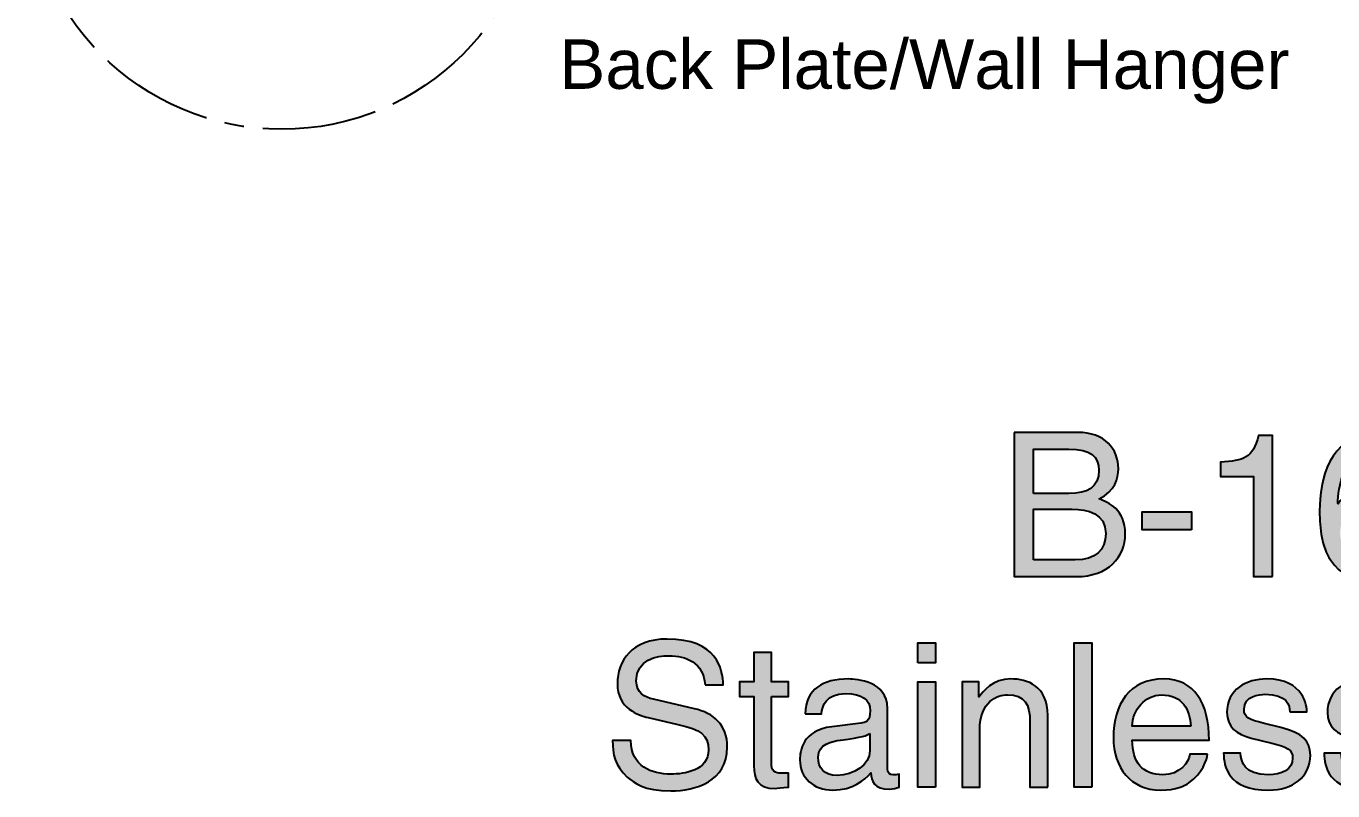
# Model space of a CAD drawing. Extents: x -71 to 93, y -22 to 126.
# Drawn here: x -14.85 to 33.32, y 1.51 to 29.71 of the extents above; entities that cross this region are included whole.
import ezdxf
from ezdxf.enums import TextEntityAlignment as Align

# ---------------------------------------------------------------- set-up
doc = ezdxf.new("R2010")
doc.units = 0
doc.header["$MEASUREMENT"] = 0
doc.linetypes.add('AI9-LTYPE1', pattern=[11.288889, 4.233333, -0.705556, 0.705556, -0.705556, 4.233333, -0.705556])
doc.layers.add('MODEL_NAME', color=3, linetype='CONTINUOUS')
doc.layers.add('TEXT', color=1, linetype='CONTINUOUS')
doc.styles.add('Arial_5', font='arial.ttf', dxfattribs={"height": 5})

# ---------------------------------------------------------------- blocks, each defined once
blk = doc.blocks.new('AI9-BLK2')
at = {"layer": 'MODEL_NAME'}
h = blk.add_hatch(color=2, dxfattribs=at)
edge = h.paths.add_edge_path(flags=16)
edge.add_spline(control_points=[(-8.735, 13.546), (-8.735, 13.546), (-7.201, 13.546), (-7.201, 13.546), (-6.453, 13.546), (-6.075, 13.924), (-6.075, 14.517), (-6.075, 15.265), (-6.735, 15.413), (-7.32, 15.413), (-7.32, 15.413), (-8.735, 15.413), (-8.735, 15.413), (-8.735, 15.413), (-8.735, 13.546), (-8.735, 13.546)], knot_values=[0, 0, 0, 0, 1, 1, 1, 2, 2, 2, 3, 3, 3, 4, 4, 4, 5, 5, 5, 5], degree=3, periodic=0)
edge = h.paths.add_edge_path(flags=16)
edge.add_spline(control_points=[(-8.735, 15.999), (-8.735, 15.999), (-7.439, 15.999), (-7.439, 15.999), (-6.75, 15.999), (-6.327, 16.206), (-6.327, 16.858), (-6.327, 17.354), (-6.631, 17.636), (-7.431, 17.636), (-7.431, 17.636), (-8.735, 17.636), (-8.735, 17.636), (-8.735, 17.636), (-8.735, 15.999), (-8.735, 15.999)], knot_values=[0, 0, 0, 0, 1, 1, 1, 2, 2, 2, 3, 3, 3, 4, 4, 4, 5, 5, 5, 5], degree=3, periodic=0)
edge = h.paths.add_edge_path()
edge.add_spline(control_points=[(-9.454, 18.251), (-9.454, 18.251), (-7.112, 18.251), (-7.112, 18.251), (-6.12, 18.251), (-5.609, 17.636), (-5.609, 16.91), (-5.609, 16.562), (-5.735, 16.073), (-6.32, 15.799), (-5.972, 15.658), (-5.357, 15.413), (-5.357, 14.502), (-5.357, 13.65), (-5.986, 12.931), (-7.164, 12.931), (-7.164, 12.931), (-9.454, 12.931), (-9.454, 12.931), (-9.454, 12.931), (-9.454, 18.251), (-9.454, 18.251)], knot_values=[0, 0, 0, 0, 1, 1, 1, 2, 2, 2, 3, 3, 3, 4, 4, 4, 5, 5, 5, 6, 6, 6, 7, 7, 7, 7], degree=3, periodic=0)
h = blk.add_hatch(color=2, dxfattribs=at)
edge = h.paths.add_edge_path()
edge.add_spline(control_points=[(0.066, 12.931), (0.066, 12.931), (-0.63, 12.931), (-0.63, 12.931), (-0.63, 12.931), (-0.63, 16.628), (-0.63, 16.628), (-0.63, 16.628), (-1.845, 16.628), (-1.845, 16.628), (-1.845, 16.628), (-1.845, 17.147), (-1.845, 17.147), (-1.001, 17.206), (-0.653, 17.288), (-0.445, 18.14), (-0.445, 18.14), (0.066, 18.14), (0.066, 18.14), (0.066, 18.14), (0.066, 12.931), (0.066, 12.931)], knot_values=[0, 0, 0, 0, 1, 1, 1, 2, 2, 2, 3, 3, 3, 4, 4, 4, 5, 5, 5, 6, 6, 6, 7, 7, 7, 7], degree=3, periodic=0)
h = blk.add_hatch(color=2, dxfattribs=at)
edge = h.paths.add_edge_path(flags=16)
edge.add_spline(control_points=[(3.667, 13.376), (4.289, 13.376), (4.689, 13.865), (4.689, 14.569), (4.689, 15.028), (4.444, 15.665), (3.637, 15.665), (2.918, 15.665), (2.57, 15.147), (2.57, 14.532), (2.57, 13.976), (2.903, 13.376), (3.667, 13.376)], knot_values=[0, 0, 0, 0, 1, 1, 1, 2, 2, 2, 3, 3, 3, 4, 4, 4, 4], degree=3, periodic=0)
edge = h.paths.add_edge_path()
edge.add_spline(control_points=[(4.615, 16.754), (4.533, 17.214), (4.281, 17.554), (3.718, 17.554), (2.696, 17.554), (2.481, 16.176), (2.481, 15.628), (2.481, 15.628), (2.496, 15.613), (2.496, 15.613), (2.659, 15.895), (3.022, 16.25), (3.733, 16.25), (4.37, 16.25), (5.363, 15.843), (5.363, 14.599), (5.363, 14.065), (5.222, 13.68), (4.867, 13.295), (4.593, 12.991), (4.281, 12.791), (3.548, 12.791), (3.148, 12.791), (2.578, 12.969), (2.207, 13.546), (1.896, 14.036), (1.807, 14.673), (1.807, 15.354), (1.807, 16.495), (2.177, 18.14), (3.733, 18.14), (4.333, 18.14), (5.185, 17.814), (5.252, 16.754), (5.252, 16.754), (4.615, 16.754), (4.615, 16.754)], knot_values=[0, 0, 0, 0, 1, 1, 1, 2, 2, 2, 3, 3, 3, 4, 4, 4, 5, 5, 5, 6, 6, 6, 7, 7, 7, 8, 8, 8, 9, 9, 9, 10, 10, 10, 11, 11, 11, 12, 12, 12, 12], degree=3, periodic=0)
h = blk.add_hatch(color=2, dxfattribs=at)
edge = h.paths.add_edge_path()
edge.add_spline(control_points=[(-2.919, 14.65), (-2.919, 14.65), (-4.735, 14.65), (-4.735, 14.65), (-4.735, 14.65), (-4.735, 15.317), (-4.735, 15.317), (-4.735, 15.317), (-2.919, 15.317), (-2.919, 15.317), (-2.919, 15.317), (-2.919, 14.65), (-2.919, 14.65)], knot_values=[0, 0, 0, 0, 1, 1, 1, 2, 2, 2, 3, 3, 3, 4, 4, 4, 4], degree=3, periodic=0)
h = blk.add_hatch(color=2, dxfattribs=at)
edge = h.paths.add_edge_path()
edge.add_spline(control_points=[(-20.847, 8.934), (-20.884, 9.756), (-21.566, 10.015), (-22.166, 10.015), (-22.618, 10.015), (-23.381, 9.889), (-23.381, 9.082), (-23.381, 8.63), (-23.062, 8.482), (-22.751, 8.408), (-22.751, 8.408), (-21.233, 8.06), (-21.233, 8.06), (-20.544, 7.897), (-20.025, 7.482), (-20.025, 6.637), (-20.025, 5.378), (-21.196, 5.03), (-22.107, 5.03), (-23.092, 5.03), (-23.477, 5.326), (-23.714, 5.541), (-24.166, 5.948), (-24.255, 6.393), (-24.255, 6.889), (-24.255, 6.889), (-23.581, 6.889), (-23.581, 6.889), (-23.581, 5.926), (-22.796, 5.645), (-22.114, 5.645), (-21.596, 5.645), (-20.721, 5.778), (-20.721, 6.541), (-20.721, 7.097), (-20.981, 7.275), (-21.855, 7.482), (-21.855, 7.482), (-22.944, 7.734), (-22.944, 7.734), (-23.292, 7.815), (-24.078, 8.06), (-24.078, 8.986), (-24.078, 9.815), (-23.537, 10.63), (-22.248, 10.63), (-20.388, 10.63), (-20.203, 9.519), (-20.173, 8.934), (-20.173, 8.934), (-20.847, 8.934), (-20.847, 8.934)], knot_values=[0, 0, 0, 0, 1, 1, 1, 2, 2, 2, 3, 3, 3, 4, 4, 4, 5, 5, 5, 6, 6, 6, 7, 7, 7, 8, 8, 8, 9, 9, 9, 10, 10, 10, 11, 11, 11, 12, 12, 12, 13, 13, 13, 14, 14, 14, 15, 15, 15, 16, 16, 16, 17, 17, 17, 17], degree=3, periodic=0)
h = blk.add_hatch(color=2, dxfattribs=at)
edge = h.paths.add_edge_path()
edge.add_spline(control_points=[(-18.395, 8.504), (-18.395, 8.504), (-18.395, 5.985), (-18.395, 5.985), (-18.395, 5.682), (-18.136, 5.682), (-18.003, 5.682), (-18.003, 5.682), (-17.773, 5.682), (-17.773, 5.682), (-17.773, 5.682), (-17.773, 5.17), (-17.773, 5.17), (-18.01, 5.148), (-18.195, 5.119), (-18.262, 5.119), (-18.906, 5.119), (-19.047, 5.482), (-19.047, 5.948), (-19.047, 5.948), (-19.047, 8.504), (-19.047, 8.504), (-19.047, 8.504), (-19.573, 8.504), (-19.573, 8.504), (-19.573, 8.504), (-19.573, 9.045), (-19.573, 9.045), (-19.573, 9.045), (-19.047, 9.045), (-19.047, 9.045), (-19.047, 9.045), (-19.047, 10.127), (-19.047, 10.127), (-19.047, 10.127), (-18.395, 10.127), (-18.395, 10.127), (-18.395, 10.127), (-18.395, 9.045), (-18.395, 9.045), (-18.395, 9.045), (-17.773, 9.045), (-17.773, 9.045), (-17.773, 9.045), (-17.773, 8.504), (-17.773, 8.504), (-17.773, 8.504), (-18.395, 8.504), (-18.395, 8.504)], knot_values=[0, 0, 0, 0, 1, 1, 1, 2, 2, 2, 3, 3, 3, 4, 4, 4, 5, 5, 5, 6, 6, 6, 7, 7, 7, 8, 8, 8, 9, 9, 9, 10, 10, 10, 11, 11, 11, 12, 12, 12, 13, 13, 13, 14, 14, 14, 15, 15, 15, 16, 16, 16, 16], degree=3, periodic=0)
h = blk.add_hatch(color=2, dxfattribs=at)
edge = h.paths.add_edge_path()
edge.add_spline(control_points=[(-12.35, 5.17), (-12.35, 5.17), (-13.002, 5.17), (-13.002, 5.17), (-13.002, 5.17), (-13.002, 9.045), (-13.002, 9.045), (-13.002, 9.045), (-12.35, 9.045), (-12.35, 9.045), (-12.35, 9.045), (-12.35, 5.17), (-12.35, 5.17)], knot_values=[0, 0, 0, 0, 1, 1, 1, 2, 2, 2, 3, 3, 3, 4, 4, 4, 4], degree=3, periodic=0)
edge = h.paths.add_edge_path()
edge.add_spline(control_points=[(-13.002, 9.749), (-13.002, 9.749), (-13.002, 10.49), (-13.002, 10.49), (-13.002, 10.49), (-12.35, 10.49), (-12.35, 10.49), (-12.35, 10.49), (-12.35, 9.749), (-12.35, 9.749), (-12.35, 9.749), (-13.002, 9.749), (-13.002, 9.749)], knot_values=[0, 0, 0, 0, 1, 1, 1, 2, 2, 2, 3, 3, 3, 4, 4, 4, 4], degree=3, periodic=0)
h = blk.add_hatch(color=2, dxfattribs=at)
edge = h.paths.add_edge_path()
edge.add_spline(control_points=[(-6.587, 5.17), (-6.587, 5.17), (-7.238, 5.17), (-7.238, 5.17), (-7.238, 5.17), (-7.238, 10.49), (-7.238, 10.49), (-7.238, 10.49), (-6.587, 10.49), (-6.587, 10.49), (-6.587, 10.49), (-6.587, 5.17), (-6.587, 5.17)], knot_values=[0, 0, 0, 0, 1, 1, 1, 2, 2, 2, 3, 3, 3, 4, 4, 4, 4], degree=3, periodic=0)
h = blk.add_hatch(color=2, dxfattribs=at)
edge = h.paths.add_edge_path(flags=16)
edge.add_spline(control_points=[(-14.773, 7.148), (-14.876, 7.067), (-15.039, 7.008), (-15.847, 6.904), (-16.165, 6.859), (-16.677, 6.763), (-16.677, 6.274), (-16.677, 5.852), (-16.462, 5.6), (-15.973, 5.6), (-15.365, 5.6), (-14.773, 5.993), (-14.773, 6.511), (-14.773, 6.511), (-14.773, 7.148), (-14.773, 7.148)], knot_values=[0, 0, 0, 0, 1, 1, 1, 2, 2, 2, 3, 3, 3, 4, 4, 4, 5, 5, 5, 5], degree=3, periodic=0)
edge = h.paths.add_edge_path()
edge.add_spline(control_points=[(-17.158, 7.867), (-17.128, 8.793), (-16.514, 9.156), (-15.558, 9.156), (-15.247, 9.156), (-14.121, 9.067), (-14.121, 8.075), (-14.121, 8.075), (-14.121, 5.845), (-14.121, 5.845), (-14.121, 5.682), (-14.039, 5.615), (-13.906, 5.615), (-13.847, 5.615), (-13.765, 5.63), (-13.691, 5.645), (-13.691, 5.645), (-13.691, 5.17), (-13.691, 5.17), (-13.802, 5.141), (-13.898, 5.096), (-14.047, 5.096), (-14.625, 5.096), (-14.713, 5.393), (-14.736, 5.689), (-14.987, 5.415), (-15.38, 5.059), (-16.136, 5.059), (-16.847, 5.059), (-17.351, 5.511), (-17.351, 6.178), (-17.351, 6.504), (-17.255, 7.26), (-16.173, 7.393), (-16.173, 7.393), (-15.099, 7.526), (-15.099, 7.526), (-14.943, 7.541), (-14.758, 7.6), (-14.758, 7.986), (-14.758, 8.393), (-15.054, 8.615), (-15.669, 8.615), (-16.41, 8.615), (-16.514, 8.163), (-16.558, 7.867), (-16.558, 7.867), (-17.158, 7.867), (-17.158, 7.867)], knot_values=[0, 0, 0, 0, 1, 1, 1, 2, 2, 2, 3, 3, 3, 4, 4, 4, 5, 5, 5, 6, 6, 6, 7, 7, 7, 8, 8, 8, 9, 9, 9, 10, 10, 10, 11, 11, 11, 12, 12, 12, 13, 13, 13, 14, 14, 14, 15, 15, 15, 16, 16, 16, 16], degree=3, periodic=0)
h = blk.add_hatch(color=2, dxfattribs=at)
edge = h.paths.add_edge_path()
edge.add_spline(control_points=[(-8.216, 5.17), (-8.216, 5.17), (-8.868, 5.17), (-8.868, 5.17), (-8.868, 5.17), (-8.868, 7.556), (-8.868, 7.556), (-8.868, 8.23), (-9.061, 8.571), (-9.698, 8.571), (-10.068, 8.571), (-10.72, 8.334), (-10.72, 7.282), (-10.72, 7.282), (-10.72, 5.17), (-10.72, 5.17), (-10.72, 5.17), (-11.372, 5.17), (-11.372, 5.17), (-11.372, 5.17), (-11.372, 9.045), (-11.372, 9.045), (-11.372, 9.045), (-10.757, 9.045), (-10.757, 9.045), (-10.757, 9.045), (-10.757, 8.497), (-10.757, 8.497), (-10.757, 8.497), (-10.743, 8.497), (-10.743, 8.497), (-10.602, 8.704), (-10.239, 9.156), (-9.572, 9.156), (-8.972, 9.156), (-8.216, 8.912), (-8.216, 7.808), (-8.216, 7.808), (-8.216, 5.17), (-8.216, 5.17)], knot_values=[0, 0, 0, 0, 1, 1, 1, 2, 2, 2, 3, 3, 3, 4, 4, 4, 5, 5, 5, 6, 6, 6, 7, 7, 7, 8, 8, 8, 9, 9, 9, 10, 10, 10, 11, 11, 11, 12, 12, 12, 13, 13, 13, 13], degree=3, periodic=0)
h = blk.add_hatch(color=2, dxfattribs=at)
edge = h.paths.add_edge_path(flags=16)
edge.add_spline(control_points=[(-2.942, 7.415), (-2.979, 8.015), (-3.231, 8.571), (-4.023, 8.571), (-4.623, 8.571), (-5.098, 8.015), (-5.098, 7.415), (-5.098, 7.415), (-2.942, 7.415), (-2.942, 7.415)], knot_values=[0, 0, 0, 0, 1, 1, 1, 2, 2, 2, 3, 3, 3, 3], degree=3, periodic=0)
edge = h.paths.add_edge_path()
edge.add_spline(control_points=[(-2.319, 6.385), (-2.342, 6.2), (-2.519, 5.652), (-3.009, 5.326), (-3.186, 5.208), (-3.438, 5.059), (-4.06, 5.059), (-5.149, 5.059), (-5.794, 5.882), (-5.794, 7), (-5.794, 8.201), (-5.216, 9.156), (-3.935, 9.156), (-2.816, 9.156), (-2.268, 8.267), (-2.268, 6.897), (-2.268, 6.897), (-5.098, 6.897), (-5.098, 6.897), (-5.098, 6.089), (-4.72, 5.622), (-3.972, 5.622), (-3.357, 5.622), (-2.994, 6.096), (-2.971, 6.385), (-2.971, 6.385), (-2.319, 6.385), (-2.319, 6.385)], knot_values=[0, 0, 0, 0, 1, 1, 1, 2, 2, 2, 3, 3, 3, 4, 4, 4, 5, 5, 5, 6, 6, 6, 7, 7, 7, 8, 8, 8, 9, 9, 9, 9], degree=3, periodic=0)
h = blk.add_hatch(color=2, dxfattribs=at)
edge = h.paths.add_edge_path()
edge.add_spline(control_points=[(0.71, 7.941), (0.703, 8.186), (0.614, 8.593), (-0.208, 8.593), (-0.408, 8.593), (-0.978, 8.527), (-0.978, 8.045), (-0.978, 7.726), (-0.779, 7.652), (-0.275, 7.526), (-0.275, 7.526), (0.377, 7.363), (0.377, 7.363), (1.185, 7.163), (1.466, 6.867), (1.466, 6.341), (1.466, 5.541), (0.807, 5.059), (-0.067, 5.059), (-1.601, 5.059), (-1.712, 5.948), (-1.734, 6.415), (-1.734, 6.415), (-1.104, 6.415), (-1.104, 6.415), (-1.082, 6.112), (-0.993, 5.622), (-0.075, 5.622), (0.392, 5.622), (0.814, 5.808), (0.814, 6.237), (0.814, 6.548), (0.599, 6.652), (0.044, 6.793), (0.044, 6.793), (-0.712, 6.978), (-0.712, 6.978), (-1.253, 7.112), (-1.608, 7.386), (-1.608, 7.919), (-1.608, 8.771), (-0.904, 9.156), (-0.141, 9.156), (1.244, 9.156), (1.34, 8.134), (1.34, 7.941), (1.34, 7.941), (0.71, 7.941), (0.71, 7.941)], knot_values=[0, 0, 0, 0, 1, 1, 1, 2, 2, 2, 3, 3, 3, 4, 4, 4, 5, 5, 5, 6, 6, 6, 7, 7, 7, 8, 8, 8, 9, 9, 9, 10, 10, 10, 11, 11, 11, 12, 12, 12, 13, 13, 13, 14, 14, 14, 15, 15, 15, 16, 16, 16, 16], degree=3, periodic=0)
h = blk.add_hatch(color=2, dxfattribs=at)
edge = h.paths.add_edge_path()
edge.add_spline(control_points=[(4.415, 7.941), (4.407, 8.186), (4.318, 8.593), (3.496, 8.593), (3.296, 8.593), (2.726, 8.527), (2.726, 8.045), (2.726, 7.726), (2.926, 7.652), (3.429, 7.526), (3.429, 7.526), (4.081, 7.363), (4.081, 7.363), (4.889, 7.163), (5.17, 6.867), (5.17, 6.341), (5.17, 5.541), (4.511, 5.059), (3.637, 5.059), (2.103, 5.059), (1.992, 5.948), (1.97, 6.415), (1.97, 6.415), (2.6, 6.415), (2.6, 6.415), (2.622, 6.112), (2.711, 5.622), (3.629, 5.622), (4.096, 5.622), (4.519, 5.808), (4.519, 6.237), (4.519, 6.548), (4.304, 6.652), (3.748, 6.793), (3.748, 6.793), (2.992, 6.978), (2.992, 6.978), (2.451, 7.112), (2.096, 7.386), (2.096, 7.919), (2.096, 8.771), (2.8, 9.156), (3.563, 9.156), (4.948, 9.156), (5.044, 8.134), (5.044, 7.941), (5.044, 7.941), (4.415, 7.941), (4.415, 7.941)], knot_values=[0, 0, 0, 0, 1, 1, 1, 2, 2, 2, 3, 3, 3, 4, 4, 4, 5, 5, 5, 6, 6, 6, 7, 7, 7, 8, 8, 8, 9, 9, 9, 10, 10, 10, 11, 11, 11, 12, 12, 12, 13, 13, 13, 14, 14, 14, 15, 15, 15, 16, 16, 16, 16], degree=3, periodic=0)
at = {"layer": 'MODEL_NAME', "color": 2}
for points in [[(-2.919, 14.65), (-4.735, 14.65), (-4.735, 15.317), (-2.919, 15.317)], [(-13.002, 9.749), (-13.002, 10.49), (-12.35, 10.49), (-12.35, 9.749)], [(-6.587, 5.17), (-7.238, 5.17), (-7.238, 10.49), (-6.587, 10.49)], [(-12.35, 5.17), (-13.002, 5.17), (-13.002, 9.045), (-12.35, 9.045)]]:
    blk.add_lwpolyline(points, close=True, dxfattribs=at)
for points, knots in [([(-9.454, 18.251), (-9.454, 18.251), (-7.112, 18.251), (-7.112, 18.251), (-6.12, 18.251), (-5.609, 17.636), (-5.609, 16.91), (-5.609, 16.562), (-5.735, 16.073), (-6.32, 15.799), (-5.972, 15.658), (-5.357, 15.413), (-5.357, 14.502), (-5.357, 13.65), (-5.986, 12.931), (-7.164, 12.931), (-7.164, 12.931), (-9.454, 12.931), (-9.454, 12.931), (-9.454, 12.931), (-9.454, 18.251), (-9.454, 18.251)], [0, 0, 0, 0, 1, 1, 1, 2, 2, 2, 3, 3, 3, 4, 4, 4, 5, 5, 5, 6, 6, 6, 7, 7, 7, 7]), ([(0.066, 12.931), (0.066, 12.931), (-0.63, 12.931), (-0.63, 12.931), (-0.63, 12.931), (-0.63, 16.628), (-0.63, 16.628), (-0.63, 16.628), (-1.845, 16.628), (-1.845, 16.628), (-1.845, 16.628), (-1.845, 17.147), (-1.845, 17.147), (-1.001, 17.206), (-0.653, 17.288), (-0.445, 18.14), (-0.445, 18.14), (0.066, 18.14), (0.066, 18.14), (0.066, 18.14), (0.066, 12.931), (0.066, 12.931)], [0, 0, 0, 0, 1, 1, 1, 2, 2, 2, 3, 3, 3, 4, 4, 4, 5, 5, 5, 6, 6, 6, 7, 7, 7, 7]), ([(4.615, 16.754), (4.533, 17.214), (4.281, 17.554), (3.718, 17.554), (2.696, 17.554), (2.481, 16.176), (2.481, 15.628), (2.481, 15.628), (2.496, 15.613), (2.496, 15.613), (2.659, 15.895), (3.022, 16.25), (3.733, 16.25), (4.37, 16.25), (5.363, 15.843), (5.363, 14.599), (5.363, 14.065), (5.222, 13.68), (4.867, 13.295), (4.593, 12.991), (4.281, 12.791), (3.548, 12.791), (3.148, 12.791), (2.578, 12.969), (2.207, 13.546), (1.896, 14.036), (1.807, 14.673), (1.807, 15.354), (1.807, 16.495), (2.177, 18.14), (3.733, 18.14), (4.333, 18.14), (5.185, 17.814), (5.252, 16.754), (5.252, 16.754), (4.615, 16.754), (4.615, 16.754)], [0, 0, 0, 0, 1, 1, 1, 2, 2, 2, 3, 3, 3, 4, 4, 4, 5, 5, 5, 6, 6, 6, 7, 7, 7, 8, 8, 8, 9, 9, 9, 10, 10, 10, 11, 11, 11, 12, 12, 12, 12]), ([(-8.735, 15.999), (-8.735, 15.999), (-7.439, 15.999), (-7.439, 15.999), (-6.75, 15.999), (-6.327, 16.206), (-6.327, 16.858), (-6.327, 17.354), (-6.631, 17.636), (-7.431, 17.636), (-7.431, 17.636), (-8.735, 17.636), (-8.735, 17.636), (-8.735, 17.636), (-8.735, 15.999), (-8.735, 15.999)], [0, 0, 0, 0, 1, 1, 1, 2, 2, 2, 3, 3, 3, 4, 4, 4, 5, 5, 5, 5]), ([(-8.735, 13.546), (-8.735, 13.546), (-7.201, 13.546), (-7.201, 13.546), (-6.453, 13.546), (-6.075, 13.924), (-6.075, 14.517), (-6.075, 15.265), (-6.735, 15.413), (-7.32, 15.413), (-7.32, 15.413), (-8.735, 15.413), (-8.735, 15.413), (-8.735, 15.413), (-8.735, 13.546), (-8.735, 13.546)], [0, 0, 0, 0, 1, 1, 1, 2, 2, 2, 3, 3, 3, 4, 4, 4, 5, 5, 5, 5]), ([(-20.847, 8.934), (-20.884, 9.756), (-21.566, 10.015), (-22.166, 10.015), (-22.618, 10.015), (-23.381, 9.889), (-23.381, 9.082), (-23.381, 8.63), (-23.062, 8.482), (-22.751, 8.408), (-22.751, 8.408), (-21.233, 8.06), (-21.233, 8.06), (-20.544, 7.897), (-20.025, 7.482), (-20.025, 6.637), (-20.025, 5.378), (-21.196, 5.03), (-22.107, 5.03), (-23.092, 5.03), (-23.477, 5.326), (-23.714, 5.541), (-24.166, 5.948), (-24.255, 6.393), (-24.255, 6.889), (-24.255, 6.889), (-23.581, 6.889), (-23.581, 6.889), (-23.581, 5.926), (-22.796, 5.645), (-22.114, 5.645), (-21.596, 5.645), (-20.721, 5.778), (-20.721, 6.541), (-20.721, 7.097), (-20.981, 7.275), (-21.855, 7.482), (-21.855, 7.482), (-22.944, 7.734), (-22.944, 7.734), (-23.292, 7.815), (-24.078, 8.06), (-24.078, 8.986), (-24.078, 9.815), (-23.537, 10.63), (-22.248, 10.63), (-20.388, 10.63), (-20.203, 9.519), (-20.173, 8.934), (-20.173, 8.934), (-20.847, 8.934), (-20.847, 8.934)], [0, 0, 0, 0, 1, 1, 1, 2, 2, 2, 3, 3, 3, 4, 4, 4, 5, 5, 5, 6, 6, 6, 7, 7, 7, 8, 8, 8, 9, 9, 9, 10, 10, 10, 11, 11, 11, 12, 12, 12, 13, 13, 13, 14, 14, 14, 15, 15, 15, 16, 16, 16, 17, 17, 17, 17]), ([(-18.395, 8.504), (-18.395, 8.504), (-18.395, 5.985), (-18.395, 5.985), (-18.395, 5.682), (-18.136, 5.682), (-18.003, 5.682), (-18.003, 5.682), (-17.773, 5.682), (-17.773, 5.682), (-17.773, 5.682), (-17.773, 5.17), (-17.773, 5.17), (-18.01, 5.148), (-18.195, 5.119), (-18.262, 5.119), (-18.906, 5.119), (-19.047, 5.482), (-19.047, 5.948), (-19.047, 5.948), (-19.047, 8.504), (-19.047, 8.504), (-19.047, 8.504), (-19.573, 8.504), (-19.573, 8.504), (-19.573, 8.504), (-19.573, 9.045), (-19.573, 9.045), (-19.573, 9.045), (-19.047, 9.045), (-19.047, 9.045), (-19.047, 9.045), (-19.047, 10.127), (-19.047, 10.127), (-19.047, 10.127), (-18.395, 10.127), (-18.395, 10.127), (-18.395, 10.127), (-18.395, 9.045), (-18.395, 9.045), (-18.395, 9.045), (-17.773, 9.045), (-17.773, 9.045), (-17.773, 9.045), (-17.773, 8.504), (-17.773, 8.504), (-17.773, 8.504), (-18.395, 8.504), (-18.395, 8.504)], [0, 0, 0, 0, 1, 1, 1, 2, 2, 2, 3, 3, 3, 4, 4, 4, 5, 5, 5, 6, 6, 6, 7, 7, 7, 8, 8, 8, 9, 9, 9, 10, 10, 10, 11, 11, 11, 12, 12, 12, 13, 13, 13, 14, 14, 14, 15, 15, 15, 16, 16, 16, 16]), ([(-17.158, 7.867), (-17.128, 8.793), (-16.514, 9.156), (-15.558, 9.156), (-15.247, 9.156), (-14.121, 9.067), (-14.121, 8.075), (-14.121, 8.075), (-14.121, 5.845), (-14.121, 5.845), (-14.121, 5.682), (-14.039, 5.615), (-13.906, 5.615), (-13.847, 5.615), (-13.765, 5.63), (-13.691, 5.645), (-13.691, 5.645), (-13.691, 5.17), (-13.691, 5.17), (-13.802, 5.141), (-13.898, 5.096), (-14.047, 5.096), (-14.625, 5.096), (-14.713, 5.393), (-14.736, 5.689), (-14.987, 5.415), (-15.38, 5.059), (-16.136, 5.059), (-16.847, 5.059), (-17.351, 5.511), (-17.351, 6.178), (-17.351, 6.504), (-17.255, 7.26), (-16.173, 7.393), (-16.173, 7.393), (-15.099, 7.526), (-15.099, 7.526), (-14.943, 7.541), (-14.758, 7.6), (-14.758, 7.986), (-14.758, 8.393), (-15.054, 8.615), (-15.669, 8.615), (-16.41, 8.615), (-16.514, 8.163), (-16.558, 7.867), (-16.558, 7.867), (-17.158, 7.867), (-17.158, 7.867)], [0, 0, 0, 0, 1, 1, 1, 2, 2, 2, 3, 3, 3, 4, 4, 4, 5, 5, 5, 6, 6, 6, 7, 7, 7, 8, 8, 8, 9, 9, 9, 10, 10, 10, 11, 11, 11, 12, 12, 12, 13, 13, 13, 14, 14, 14, 15, 15, 15, 16, 16, 16, 16]), ([(-8.216, 5.17), (-8.216, 5.17), (-8.868, 5.17), (-8.868, 5.17), (-8.868, 5.17), (-8.868, 7.556), (-8.868, 7.556), (-8.868, 8.23), (-9.061, 8.571), (-9.698, 8.571), (-10.068, 8.571), (-10.72, 8.334), (-10.72, 7.282), (-10.72, 7.282), (-10.72, 5.17), (-10.72, 5.17), (-10.72, 5.17), (-11.372, 5.17), (-11.372, 5.17), (-11.372, 5.17), (-11.372, 9.045), (-11.372, 9.045), (-11.372, 9.045), (-10.757, 9.045), (-10.757, 9.045), (-10.757, 9.045), (-10.757, 8.497), (-10.757, 8.497), (-10.757, 8.497), (-10.743, 8.497), (-10.743, 8.497), (-10.602, 8.704), (-10.239, 9.156), (-9.572, 9.156), (-8.972, 9.156), (-8.216, 8.912), (-8.216, 7.808), (-8.216, 7.808), (-8.216, 5.17), (-8.216, 5.17)], [0, 0, 0, 0, 1, 1, 1, 2, 2, 2, 3, 3, 3, 4, 4, 4, 5, 5, 5, 6, 6, 6, 7, 7, 7, 8, 8, 8, 9, 9, 9, 10, 10, 10, 11, 11, 11, 12, 12, 12, 13, 13, 13, 13]), ([(-2.319, 6.385), (-2.342, 6.2), (-2.519, 5.652), (-3.009, 5.326), (-3.186, 5.208), (-3.438, 5.059), (-4.06, 5.059), (-5.149, 5.059), (-5.794, 5.882), (-5.794, 7), (-5.794, 8.201), (-5.216, 9.156), (-3.935, 9.156), (-2.816, 9.156), (-2.268, 8.267), (-2.268, 6.897), (-2.268, 6.897), (-5.098, 6.897), (-5.098, 6.897), (-5.098, 6.089), (-4.72, 5.622), (-3.972, 5.622), (-3.357, 5.622), (-2.994, 6.096), (-2.971, 6.385), (-2.971, 6.385), (-2.319, 6.385), (-2.319, 6.385)], [0, 0, 0, 0, 1, 1, 1, 2, 2, 2, 3, 3, 3, 4, 4, 4, 5, 5, 5, 6, 6, 6, 7, 7, 7, 8, 8, 8, 9, 9, 9, 9]), ([(0.71, 7.941), (0.703, 8.186), (0.614, 8.593), (-0.208, 8.593), (-0.408, 8.593), (-0.978, 8.527), (-0.978, 8.045), (-0.978, 7.726), (-0.779, 7.652), (-0.275, 7.526), (-0.275, 7.526), (0.377, 7.363), (0.377, 7.363), (1.185, 7.163), (1.466, 6.867), (1.466, 6.341), (1.466, 5.541), (0.807, 5.059), (-0.067, 5.059), (-1.601, 5.059), (-1.712, 5.948), (-1.734, 6.415), (-1.734, 6.415), (-1.104, 6.415), (-1.104, 6.415), (-1.082, 6.112), (-0.993, 5.622), (-0.075, 5.622), (0.392, 5.622), (0.814, 5.808), (0.814, 6.237), (0.814, 6.548), (0.599, 6.652), (0.044, 6.793), (0.044, 6.793), (-0.712, 6.978), (-0.712, 6.978), (-1.253, 7.112), (-1.608, 7.386), (-1.608, 7.919), (-1.608, 8.771), (-0.904, 9.156), (-0.141, 9.156), (1.244, 9.156), (1.34, 8.134), (1.34, 7.941), (1.34, 7.941), (0.71, 7.941), (0.71, 7.941)], [0, 0, 0, 0, 1, 1, 1, 2, 2, 2, 3, 3, 3, 4, 4, 4, 5, 5, 5, 6, 6, 6, 7, 7, 7, 8, 8, 8, 9, 9, 9, 10, 10, 10, 11, 11, 11, 12, 12, 12, 13, 13, 13, 14, 14, 14, 15, 15, 15, 16, 16, 16, 16]), ([(4.415, 7.941), (4.407, 8.186), (4.318, 8.593), (3.496, 8.593), (3.296, 8.593), (2.726, 8.527), (2.726, 8.045), (2.726, 7.726), (2.926, 7.652), (3.429, 7.526), (3.429, 7.526), (4.081, 7.363), (4.081, 7.363), (4.889, 7.163), (5.17, 6.867), (5.17, 6.341), (5.17, 5.541), (4.511, 5.059), (3.637, 5.059), (2.103, 5.059), (1.992, 5.948), (1.97, 6.415), (1.97, 6.415), (2.6, 6.415), (2.6, 6.415), (2.622, 6.112), (2.711, 5.622), (3.629, 5.622), (4.096, 5.622), (4.519, 5.808), (4.519, 6.237), (4.519, 6.548), (4.304, 6.652), (3.748, 6.793), (3.748, 6.793), (2.992, 6.978), (2.992, 6.978), (2.451, 7.112), (2.096, 7.386), (2.096, 7.919), (2.096, 8.771), (2.8, 9.156), (3.563, 9.156), (4.948, 9.156), (5.044, 8.134), (5.044, 7.941), (5.044, 7.941), (4.415, 7.941), (4.415, 7.941)], [0, 0, 0, 0, 1, 1, 1, 2, 2, 2, 3, 3, 3, 4, 4, 4, 5, 5, 5, 6, 6, 6, 7, 7, 7, 8, 8, 8, 9, 9, 9, 10, 10, 10, 11, 11, 11, 12, 12, 12, 13, 13, 13, 14, 14, 14, 15, 15, 15, 16, 16, 16, 16]), ([(-2.942, 7.415), (-2.979, 8.015), (-3.231, 8.571), (-4.023, 8.571), (-4.623, 8.571), (-5.098, 8.015), (-5.098, 7.415), (-5.098, 7.415), (-2.942, 7.415), (-2.942, 7.415)], [0, 0, 0, 0, 1, 1, 1, 2, 2, 2, 3, 3, 3, 3]), ([(-14.773, 7.148), (-14.876, 7.067), (-15.039, 7.008), (-15.847, 6.904), (-16.165, 6.859), (-16.677, 6.763), (-16.677, 6.274), (-16.677, 5.852), (-16.462, 5.6), (-15.973, 5.6), (-15.365, 5.6), (-14.773, 5.993), (-14.773, 6.511), (-14.773, 6.511), (-14.773, 7.148), (-14.773, 7.148)], [0, 0, 0, 0, 1, 1, 1, 2, 2, 2, 3, 3, 3, 4, 4, 4, 5, 5, 5, 5])]:
    blk.add_open_spline(points, degree=3, knots=knots, dxfattribs=at)
blk = doc.blocks.new('AI9-BLK37')
at = {"layer": 'MODEL_NAME', "color": 1, "linetype": 'AI9-LTYPE1'}
blk.add_circle((0, 0), 9.429, dxfattribs=at)

msp = doc.modelspace()

# ---------------------------------------------------------------- block references
at = {"layer": 'MODEL_NAME', "color": 7}
msp.add_blockref('AI9-BLK37', (-5.416, 35.331), dxfattribs=at)
at = {"layer": 'MODEL_NAME', "color": 2}
msp.add_blockref('AI9-BLK2', (31.026, -3.524), dxfattribs=at)

# ---------------------------------------------------------------- texts
at = {"layer": 'TEXT', "linetype": 'Continuous', "style": 'Arial_5'}
msp.add_text('Back Plate/Wall Hanger', height=1.82518, dxfattribs=at).set_placement((18.264, 28.08), align=Align.MIDDLE)

doc.saveas('drawing.dxf')
